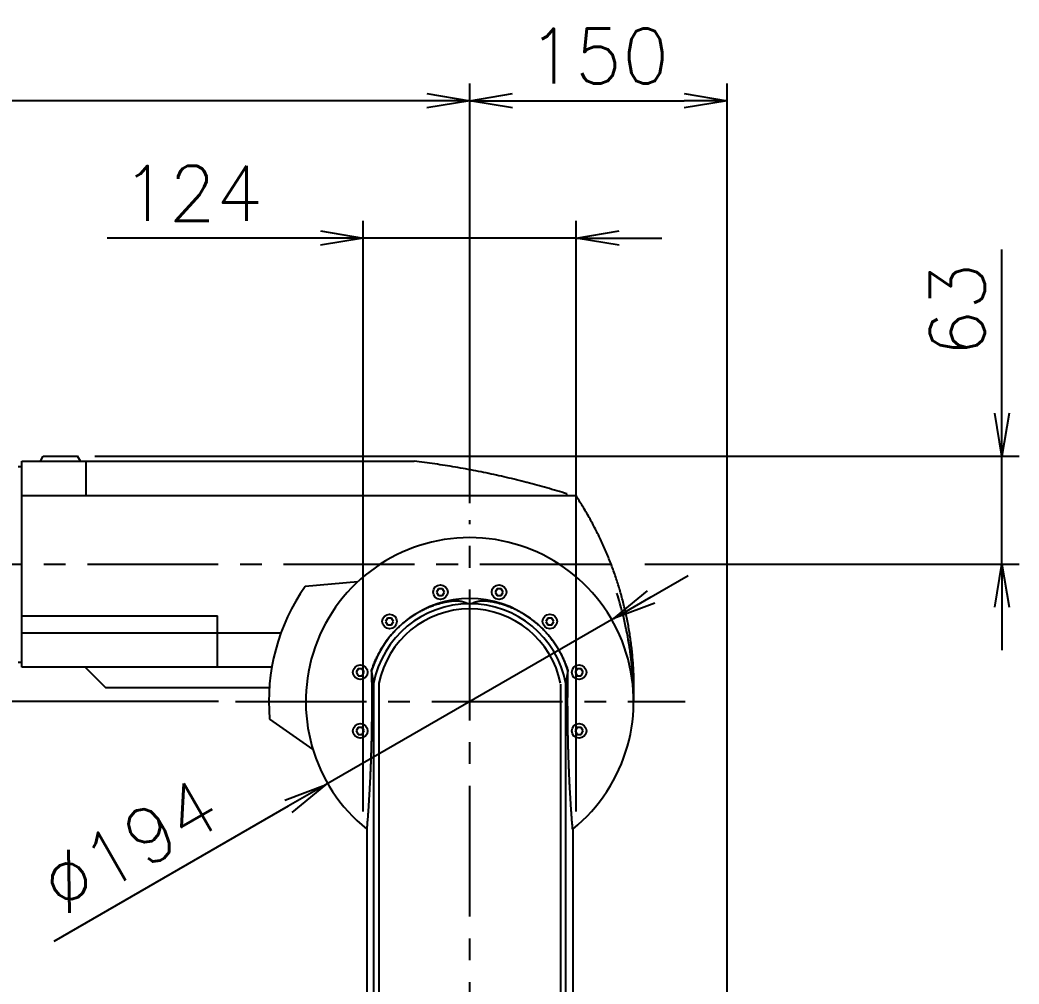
# Model space of a CAD drawing. Extents: x -7841 to -3641, y -5238 to -2268.
# Drawn here: x -4892 to -4310, y -3675 to -3113 of the extents above; entities that cross this region are included whole.
import ezdxf

# ---------------------------------------------------------------- set-up
doc = ezdxf.new("R2010")
doc.units = 0
doc.header["$LTSCALE"] = 4
doc.header["$MEASUREMENT"] = 0
doc.linetypes.add('CENTRE2', pattern=[28.575, 19.05, -3.175, 3.175, -3.175])
doc.layers.get('0').update_dxf_attribs({"linetype": 'CONTINUOUS'})
doc.layers.get('DEFPOINTS').update_dxf_attribs({"linetype": 'CONTINUOUS'})
for name, color, linetype in [('01', 7, 'CONTINUOUS'), ('01CENTER', 5, 'CENTRE2'), ('01HOSO', 6, 'CONTINUOUS'), ('02', 5, 'CONTINUOUS')]:
    doc.layers.add(name, color=color, linetype=linetype)
doc.styles.add('BIGFONT', font='ROMANS.SHX', dxfattribs={"bigfont": 'bigfont'})
doc.dimstyles.new('L-IN', dxfattribs={"dimscale": 10, "dimtxt": 3.2, "dimasz": 2.5, "dimexe": 1, "dimexo": 1, "dimgap": 1, "dimtad": 1, "dimdec": 0, "dimtxsty": 'BIGFONT', "dimblk": 'YA-IN', "dimblk1": 'OPEN', "dimblk2": 'OPEN', "dimsah": 1, "dimcen": 0, "dimclrd": 256, "dimclre": 256, "dimclrt": 256, "dimazin": 3, "dimtp": 0.1, "dimtm": 0.2, "dimtfac": 0.625, "dimtdec": 0, "dimtmove": 0, "dimatfit": 3, "dimtolj": 1})

# ---------------------------------------------------------------- blocks, each defined once
blk = doc.blocks.new('_OPEN')
at = {"color": 0, "linetype": 'BYBLOCK'}
for p, q in [((-1, 0.167), (0, 0)), ((0, 0), (-1, -0.167)), ((0, 0), (-1, 0))]:
    blk.add_line(p, q, dxfattribs=at)
blk = doc.blocks.new('*D5')
at = {"linetype": 'BYBLOCK'}
for p, q in [((-4776.41, -3510), (-5690, -3510)), ((-5680, -4045), (-5680, -3535)), ((-4778.19, -4070), (-5690, -4070))]:
    blk.add_line(p, q, dxfattribs=at)
at = {"layer": 'DEFPOINTS', "color": 0, "linetype": 'BYBLOCK'}
for p in [(-5680, -3510), (-4766.41, -3510), (-4768.19, -4070)]:
    blk.add_point(p, dxfattribs=at)
at = {"linetype": 'BYBLOCK', "xscale": 25, "yscale": 25, "zscale": 25}
for p, rotation in [((-5680, -3510), 90), ((-5680, -4070), 270)]:
    blk.add_blockref('_OPEN', p, dxfattribs=dict(at, rotation=rotation))
at = {"linetype": 'BYBLOCK', "insert": (-5706, -3790), "char_height": 32, "attachment_point": 5, "rotation": 90, "style": 'BIGFONT'}
blk.add_mtext('\\A1;560', dxfattribs=at)
blk = doc.blocks.new('YA-IN')
at = {"color": 0, "linetype": 'BYBLOCK'}
for p, q in [((0, 0), (-1, 0.167)), ((-1, -0.167), (0, 0)), ((0, 0), (-1, 0))]:
    blk.add_line(p, q, dxfattribs=at)
blk = doc.blocks.new('*D7')
at = {"linetype": 'BYBLOCK'}
for p, q in [((-4790, -3394.39), (-4790, -3150)), ((-4640, -4153.6), (-4640, -3150)), ((-4765, -3160), (-4665, -3160))]:
    blk.add_line(p, q, dxfattribs=at)
at = {"layer": 'DEFPOINTS', "color": 0, "linetype": 'BYBLOCK'}
for p in [(-4640, -3160), (-4790, -3404.39), (-4640, -4163.6)]:
    blk.add_point(p, dxfattribs=at)
at = {"linetype": 'BYBLOCK', "xscale": 25, "yscale": 25, "zscale": 25, "rotation": 180}
blk.add_blockref('_OPEN', (-4790, -3160), dxfattribs=at)
at = {"linetype": 'BYBLOCK', "xscale": 25, "yscale": 25, "zscale": 25}
blk.add_blockref('_OPEN', (-4640, -3160), dxfattribs=at)
at = {"linetype": 'BYBLOCK', "insert": (-4715, -3134), "char_height": 32, "attachment_point": 5, "style": 'BIGFONT'}
blk.add_mtext('\\A1;150', dxfattribs=at)
blk = doc.blocks.new('*D12')
at = {"linetype": 'BYBLOCK'}
for p, q in [((-4692, -3573.96), (-4692, -3230)), ((-4568, -3573.96), (-4568, -3230)), ((-4717, -3240), (-4841.24, -3240)), ((-4568, -3240), (-4692, -3240)), ((-4543, -3240), (-4518, -3240))]:
    blk.add_line(p, q, dxfattribs=at)
at = {"layer": 'DEFPOINTS', "color": 0, "linetype": 'BYBLOCK'}
for p in [(-4568, -3240), (-4692, -3583.96), (-4568, -3583.96)]:
    blk.add_point(p, dxfattribs=at)
at = {"linetype": 'BYBLOCK', "xscale": 25, "yscale": 25, "zscale": 25}
blk.add_blockref('_OPEN', (-4692, -3240), dxfattribs=at)
at = {"linetype": 'BYBLOCK', "xscale": 25, "yscale": 25, "zscale": 25, "rotation": 180}
blk.add_blockref('_OPEN', (-4568, -3240), dxfattribs=at)
at = {"linetype": 'BYBLOCK', "insert": (-4791.62, -3214), "char_height": 32, "attachment_point": 5, "style": 'BIGFONT'}
blk.add_mtext('\\A1;124', dxfattribs=at)
blk = doc.blocks.new('*D8')
at = {"linetype": 'BYBLOCK'}
for p, q in [((-5300, -3337.61), (-5300, -3150)), ((-4630, -3394.39), (-4630, -3150)), ((-4655, -3160), (-5275, -3160))]:
    blk.add_line(p, q, dxfattribs=at)
at = {"layer": 'DEFPOINTS', "color": 0, "linetype": 'BYBLOCK'}
for p in [(-5300, -3160), (-5300, -3347.61), (-4630, -3404.39)]:
    blk.add_point(p, dxfattribs=at)
at = {"linetype": 'BYBLOCK', "xscale": 25, "yscale": 25, "zscale": 25, "rotation": 180}
blk.add_blockref('_OPEN', (-5300, -3160), dxfattribs=at)
at = {"linetype": 'BYBLOCK', "xscale": 25, "yscale": 25, "zscale": 25}
blk.add_blockref('_OPEN', (-4630, -3160), dxfattribs=at)
at = {"linetype": 'BYBLOCK', "insert": (-4965, -3134), "char_height": 32, "attachment_point": 5, "style": 'BIGFONT'}
blk.add_mtext('\\A1;670', dxfattribs=at)
blk = doc.blocks.new('*D11')
at = {"linetype": 'BYBLOCK'}
for p, q in [((-4684.33, 2590.97), (-4662.67, 2603.46)), ((-4705.98, 2578.47), (-4874.02, 2481.53)), ((-4895.67, 2469.03), (-5032.33, 2390.2))]:
    blk.add_line(p, q, dxfattribs=at)
at = {"layer": 'DEFPOINTS', "color": 0, "linetype": 'BYBLOCK'}
for p in [(-4705.98, 2578.47), (-4874.02, 2481.53)]:
    blk.add_point(p, dxfattribs=at)
at = {"linetype": 'BYBLOCK', "xscale": 25, "yscale": 25, "zscale": 25}
for p, rotation in [((-4705.98, 2578.47), 209.9816393688487), ((-4874.02, 2481.53), 29.98163936884868)]:
    blk.add_blockref('_OPEN', p, dxfattribs=dict(at, rotation=rotation))
at = {"linetype": 'BYBLOCK', "insert": (-4987.82, 2445.89), "char_height": 32, "attachment_point": 5, "rotation": 29.98164, "style": 'BIGFONT'}
blk.add_mtext('\\A1;∅194', dxfattribs=at)
blk = doc.blocks.new('*D14')
at = {"linetype": 'BYBLOCK'}
for p, q in [((-4480, -3502), (-4480, -3406.71)), ((-5008.4, -3527), (-4470, -3527)), ((-4480, -3590), (-4480, -3527)), ((-4687.98, -3590), (-4470, -3590)), ((-4480, -3615), (-4480, -3640))]:
    blk.add_line(p, q, dxfattribs=at)
at = {"layer": 'DEFPOINTS', "color": 0, "linetype": 'BYBLOCK'}
for p in [(-5018.4, -3527), (-4480, -3527), (-4697.98, -3590)]:
    blk.add_point(p, dxfattribs=at)
at = {"linetype": 'BYBLOCK', "xscale": 25, "yscale": 25, "zscale": 25}
for p, rotation in [((-4480, -3527), 270), ((-4480, -3590), 90)]:
    blk.add_blockref('_OPEN', p, dxfattribs=dict(at, rotation=rotation))
at = {"linetype": 'BYBLOCK', "insert": (-4506, -3441.86), "char_height": 32, "attachment_point": 5, "rotation": 90, "style": 'BIGFONT'}
blk.add_mtext('\\A1;63', dxfattribs=at)
blk = doc.blocks.new('*D6')
at = {"linetype": 'BYBLOCK'}
for p, q in [((-5434.22, -3430), (-5690, -3430)), ((-5680, -3485), (-5680, -3455)), ((-4776.41, -3510), (-5690, -3510))]:
    blk.add_line(p, q, dxfattribs=at)
at = {"layer": 'DEFPOINTS', "color": 0, "linetype": 'BYBLOCK'}
for p in [(-5680, -3430), (-5424.22, -3430), (-4766.41, -3510)]:
    blk.add_point(p, dxfattribs=at)
at = {"linetype": 'BYBLOCK', "xscale": 25, "yscale": 25, "zscale": 25}
for p, rotation in [((-5680, -3430), 90), ((-5680, -3510), 270)]:
    blk.add_blockref('_OPEN', p, dxfattribs=dict(at, rotation=rotation))
at = {"linetype": 'BYBLOCK', "insert": (-5706, -3470), "char_height": 32, "attachment_point": 5, "rotation": 90, "style": 'BIGFONT'}
blk.add_mtext('\\A1;80', dxfattribs=at)

msp = doc.modelspace()

# ---------------------------------------------------------------- linework, layer by layer
at = {"layer": '01', "linetype": 'CONTINUOUS'}
for p, q in [((-4880.13205, -3370), (-4878.4, -3367)), ((-4878.4, -3367), (-4858.4, -3367)), ((-4856.66795, -3370), (-4858.4, -3367)), ((-4893, -3373), (-4891, -3373)), ((-4891, -3490), (-4891, -3370)), ((-4891, -3370), (-4662.4, -3370)), ((-4573.4, -3390), (-4573.4, -3389)), ((-4573.4, -3390), (-4568.47486, -3390)), ((-4695.18885, -3440.20986), (-4725.84079, -3442.89156)), ((-4893, -3487), (-4891, -3487)), ((-4745.27793, -3490), (-4891, -3490)), ((-4854, -3490), (-4842, -3502)), ((-4746.72618, -3502), (-4842, -3502)), ((-4686.00656, -3499.40448), (-4686.00656, -4104.91798)), ((-4573.99344, -4104.91798), (-4573.99344, -3499.40448)), ((-4746.55478, -3520.19722), (-4721.35027, -3537.84561)), ((-4690, -3584.29838), (-4690, -3985.05296)), ((-4570, -3584.29838), (-4570, -3985.05296))]:
    msp.add_line(p, q, dxfattribs=at)
for centre, radius, start, end in [((-4568.47485, -3390.5), 0.5, 33.47470635, 90), ((-4630, -3510), 95.5, 308.92276709, 231.07723291), ((-4630, -3510), 117, 145, 185), ((-4630, -3510), 57, 10.7128137, 169.2871863), ((-4680, -3499.95012), 3, 168.63512303, 180)]:
    msp.add_arc(centre, radius, start, end, dxfattribs=at)
for points in [[(-4596.58522, -3382.39949), (-4596.76254, -3382.35364), (-4602.65603, -3380.86888), (-4608.56712, -3379.45587), (-4614.49496, -3378.11482), (-4620.43866, -3376.84591), (-4626.39734, -3375.64935), (-4632.37013, -3374.5253), (-4638.35614, -3373.47393), (-4644.35449, -3372.49541), (-4650.36429, -3371.58986), (-4656.38465, -3370.75743), (-4662.4, -3370)], [(-4573.4, -3389), (-4579.19645, -3387.23613), (-4585.03188, -3385.5375), (-4590.88754, -3383.90992), (-4596.49981, -3382.42161)], [(-4534.5, -3510), (-4534.38306, -3506.24525), (-4534.33667, -3502.48683), (-4534.3609, -3498.72605), (-4534.45581, -3494.96424), (-4534.62143, -3491.20274), (-4534.85778, -3487.44288), (-4535.16484, -3483.68597), (-4535.54256, -3479.93337), (-4535.99088, -3476.18638), (-4536.50972, -3472.44635), (-4537.09894, -3468.71459), (-4537.75842, -3464.99243), (-4538.48797, -3461.2812), (-4539.28743, -3457.58221), (-4540.15656, -3453.89677), (-4541.09512, -3450.2262), (-4542.10286, -3446.5718), (-4543.17948, -3442.93487), (-4544.32467, -3439.31671), (-4545.53808, -3435.71861), (-4546.81937, -3432.14185), (-4548.16813, -3428.5877), (-4549.58396, -3425.05745), (-4551.06643, -3421.55234), (-4552.61507, -3418.07364), (-4554.22941, -3414.62259), (-4555.90894, -3411.20042), (-4557.65313, -3407.80836), (-4559.46144, -3404.44762), (-4561.33327, -3401.11942), (-4563.26805, -3397.82495), (-4565.26515, -3394.5654), (-4567.32393, -3391.34192), (-4568.05779, -3390.22422)], [(-4540.0138, -3462.19965), (-4540.95563, -3458.34152), (-4544.21508, -3446.89583)], [(-4536.50513, -3481.04101), (-4536.95512, -3477.97509), (-4540.01379, -3462.19965)], [(-4534.5, -3509.99951), (-4534.49933, -3509.91306), (-4534.49871, -3509.82688), (-4534.49814, -3509.74096), (-4534.4976, -3509.65531), (-4534.49711, -3509.56992), (-4534.49666, -3509.4848), (-4534.49625, -3509.39993), (-4534.49589, -3509.31531), (-4534.49556, -3509.23096), (-4534.49528, -3509.14685), (-4534.49503, -3509.063), (-4534.49483, -3508.9794), (-4534.49466, -3508.89605), (-4534.49453, -3508.81294), (-4534.49445, -3508.73007), (-4534.4944, -3508.64745), (-4534.49438, -3508.56507), (-4534.49441, -3508.48293), (-4534.49447, -3508.40102), (-4534.49457, -3508.31935), (-4534.49471, -3508.23791), (-4534.49488, -3508.1567), (-4534.49509, -3508.07572), (-4534.49534, -3507.99497), (-4534.49562, -3507.91445), (-4534.49593, -3507.83415), (-4534.49628, -3507.75407), (-4534.49667, -3507.67421), (-4534.49709, -3507.59457), (-4534.49754, -3507.51515), (-4534.49803, -3507.43594), (-4534.49855, -3507.35694), (-4534.4991, -3507.27815), (-4534.49968, -3507.19958), (-4534.5003, -3507.12121), (-4534.50095, -3507.04304), (-4534.50163, -3506.96508), (-4534.50235, -3506.88732), (-4534.50309, -3506.80976), (-4534.50387, -3506.7324), (-4534.50468, -3506.65524), (-4534.50552, -3506.57827), (-4534.50638, -3506.50149), (-4534.50728, -3506.4249), (-4534.50821, -3506.3485), (-4534.50917, -3506.27229), (-4534.51016, -3506.19626), (-4534.51118, -3506.12042), (-4534.51222, -3506.04476), (-4534.5133, -3505.96927), (-4534.5144, -3505.89397), (-4534.51554, -3505.81884), (-4534.5167, -3505.74388), (-4534.51789, -3505.6691), (-4534.5191, -3505.59448), (-4534.52035, -3505.52004), (-4534.52162, -3505.44576), (-4534.52292, -3505.37165), (-4534.52425, -3505.29769), (-4534.5256, -3505.2239), (-4534.52699, -3505.15027), (-4534.52839, -3505.0768), (-4534.52983, -3505.00348), (-4534.53129, -3504.93032), (-4534.53278, -3504.8573), (-4534.53429, -3504.78444), (-4534.53583, -3504.71172), (-4534.53739, -3504.63915), (-4534.53898, -3504.56673), (-4534.5406, -3504.49445), (-4534.54224, -3504.42231), (-4534.54391, -3504.3503), (-4534.5456, -3504.27844), (-4534.54732, -3504.20671), (-4534.54906, -3504.13511), (-4534.55083, -3504.06364), (-4534.55262, -3503.9923), (-4534.55443, -3503.9211), (-4534.55627, -3503.85001), (-4534.55814, -3503.77905), (-4534.56002, -3503.70822), (-4534.56194, -3503.6375), (-4534.56387, -3503.5669), (-4534.56583, -3503.49642), (-4534.56782, -3503.42605), (-4534.56983, -3503.3558), (-4534.57186, -3503.28565), (-4534.57391, -3503.21562), (-4534.57599, -3503.14569), (-4534.57809, -3503.07587), (-4534.58022, -3503.00615), (-4534.58237, -3502.93654), (-4534.58454, -3502.86702), (-4534.58673, -3502.7976), (-4534.58895, -3502.72828), (-4534.59119, -3502.65905), (-4534.59346, -3502.58992), (-4534.59574, -3502.52087), (-4534.59805, -3502.45192), (-4534.60039, -3502.38305), (-4534.60274, -3502.31426), (-4534.60512, -3502.24556), (-4534.60752, -3502.17694), (-4534.60994, -3502.1084), (-4534.61239, -3502.03994), (-4534.61486, -3501.97156), (-4534.61735, -3501.90324), (-4534.61987, -3501.835), (-4534.6224, -3501.76684), (-4534.62496, -3501.69873), (-4534.62754, -3501.6307), (-4534.63015, -3501.56273), (-4534.63277, -3501.49482), (-4534.63542, -3501.42698), (-4534.6381, -3501.35919), (-4534.64079, -3501.29146), (-4534.64351, -3501.22379), (-4534.64625, -3501.15617), (-4534.64901, -3501.08861), (-4534.65179, -3501.0211), (-4534.6546, -3500.95364), (-4534.65743, -3500.88625), (-4534.66028, -3500.8189), (-4534.66315, -3500.75162), (-4534.66604, -3500.68439), (-4534.66896, -3500.61721), (-4534.6719, -3500.55009), (-4534.67486, -3500.48303), (-4534.67784, -3500.41602), (-4534.68084, -3500.34906), (-4534.68387, -3500.28217), (-4534.68692, -3500.21533), (-4534.68998, -3500.14855), (-4534.69307, -3500.08182), (-4534.69618, -3500.01515), (-4534.69932, -3499.94854), (-4534.70247, -3499.88198), (-4534.70564, -3499.81548), (-4534.70884, -3499.74904), (-4534.71205, -3499.68265), (-4534.71529, -3499.61632), (-4534.71855, -3499.55005), (-4534.72182, -3499.48384), (-4534.72512, -3499.41768), (-4534.72844, -3499.35158), (-4534.73178, -3499.28554), (-4534.73514, -3499.21955), (-4534.73852, -3499.15363), (-4534.74192, -3499.08776), (-4534.74534, -3499.02195), (-4534.74878, -3498.9562), (-4534.75224, -3498.89051), (-4534.75572, -3498.82487), (-4534.75922, -3498.75929), (-4534.76274, -3498.69378), (-4534.76628, -3498.62832), (-4534.76984, -3498.56292), (-4534.77342, -3498.49757), (-4534.77702, -3498.43229), (-4534.78064, -3498.36707), (-4534.78427, -3498.3019), (-4534.78793, -3498.2368), (-4534.79161, -3498.17175), (-4534.7953, -3498.10676), (-4534.79901, -3498.04184), (-4534.80275, -3497.97697), (-4534.8065, -3497.91216), (-4534.81027, -3497.84741), (-4534.81406, -3497.78273), (-4534.81787, -3497.7181), (-4534.82169, -3497.65353), (-4534.82554, -3497.58902), (-4534.8294, -3497.52458), (-4534.83328, -3497.46019), (-4534.83718, -3497.39586), (-4534.8411, -3497.3316), (-4534.84504, -3497.26739), (-4534.84899, -3497.20325), (-4534.85297, -3497.13916), (-4534.85696, -3497.07514), (-4534.86097, -3497.01118), (-4534.86499, -3496.94728), (-4534.86904, -3496.88344), (-4534.8731, -3496.81966), (-4534.87718, -3496.75595), (-4534.88127, -3496.69229), (-4534.88539, -3496.6287), (-4534.88952, -3496.56517), (-4534.89367, -3496.5017), (-4534.89783, -3496.43829), (-4534.90202, -3496.37495), (-4534.90622, -3496.31166), (-4534.91043, -3496.24844), (-4534.91467, -3496.18529), (-4534.91892, -3496.12219), (-4534.92318, -3496.05916), (-4534.92747, -3495.99619), (-4534.93177, -3495.93328), (-4534.93609, -3495.87043), (-4534.94042, -3495.80765), (-4534.94477, -3495.74493), (-4534.94913, -3495.68228), (-4534.95352, -3495.61968), (-4534.95791, -3495.55715), (-4534.96233, -3495.49469), (-4534.96676, -3495.43229), (-4534.97121, -3495.36995), (-4534.97567, -3495.30767), (-4534.98015, -3495.24546), (-4534.98464, -3495.18332), (-4534.98915, -3495.12124), (-4534.99367, -3495.05922), (-4534.99821, -3494.99727), (-4535.00277, -3494.93538), (-4535.00734, -3494.87355), (-4535.01192, -3494.8118), (-4535.01652, -3494.7501), (-4535.02114, -3494.68847), (-4535.02577, -3494.62691), (-4535.03041, -3494.56541), (-4535.03507, -3494.50398), (-4535.03975, -3494.44261), (-4535.04444, -3494.38131), (-4535.04914, -3494.32007), (-4535.05386, -3494.2589), (-4535.0586, -3494.19779), (-4535.06334, -3494.13675), (-4535.0681, -3494.07578), (-4535.07288, -3494.01487), (-4535.07767, -3493.95403), (-4535.08247, -3493.89325), (-4535.08729, -3493.83255), (-4535.09212, -3493.7719), (-4535.09697, -3493.71133), (-4535.10183, -3493.65082), (-4535.1067, -3493.59038), (-4535.11159, -3493.53), (-4535.11649, -3493.46969), (-4535.1214, -3493.40945), (-4535.12633, -3493.34928), (-4535.13127, -3493.28917), (-4535.13622, -3493.22913), (-4535.14119, -3493.16916), (-4535.14617, -3493.10926), (-4535.15116, -3493.04942), (-4535.15616, -3492.98965), (-4535.16118, -3492.92995), (-4535.16621, -3492.87032), (-4535.17125, -3492.81076), (-4535.17631, -3492.75126), (-4535.18138, -3492.69183), (-4535.18646, -3492.63247), (-4535.19155, -3492.57318), (-4535.19665, -3492.51396), (-4535.20177, -3492.4548), (-4535.2069, -3492.39571), (-4535.21204, -3492.3367), (-4535.21719, -3492.27775), (-4535.22236, -3492.21887), (-4535.22754, -3492.16005), (-4535.23272, -3492.10131), (-4535.23792, -3492.04264), (-4535.24314, -3491.98403), (-4535.24836, -3491.9255), (-4535.25359, -3491.86703), (-4535.25884, -3491.80863), (-4535.2641, -3491.7503), (-4535.26936, -3491.69205), (-4535.27464, -3491.63386), (-4535.27993, -3491.57574), (-4535.28524, -3491.51769), (-4535.29055, -3491.45971), (-4535.29587, -3491.40179), (-4535.3012, -3491.34395), (-4535.30655, -3491.28618), (-4535.3119, -3491.22848), (-4535.31727, -3491.17085), (-4535.32264, -3491.11329), (-4535.32803, -3491.0558), (-4535.33343, -3490.99838), (-4535.33883, -3490.94103), (-4535.34425, -3490.88375), (-4535.34968, -3490.82654), (-4535.35511, -3490.7694), (-4535.36056, -3490.71233), (-4535.36602, -3490.65534), (-4535.37148, -3490.59841), (-4535.37696, -3490.54155), (-4535.38244, -3490.48477), (-4535.38794, -3490.42806), (-4535.39344, -3490.37141), (-4535.39896, -3490.31484), (-4535.40448, -3490.25834), (-4535.41001, -3490.20191), (-4535.41555, -3490.14556), (-4535.4211, -3490.08927), (-4535.42666, -3490.03306), (-4535.43223, -3489.97691), (-4535.43781, -3489.92084), (-4535.4434, -3489.86484), (-4535.44899, -3489.80891), (-4535.45459, -3489.75306), (-4535.4602, -3489.69727), (-4535.46582, -3489.64156), (-4535.47145, -3489.58592), (-4535.47709, -3489.53036), (-4535.48274, -3489.47486), (-4535.48839, -3489.41944), (-4535.49405, -3489.36409), (-4535.49972, -3489.30881), (-4535.5054, -3489.2536), (-4535.51108, -3489.19847), (-4535.51677, -3489.14341), (-4535.52247, -3489.08842), (-4535.52818, -3489.03351), (-4535.5339, -3488.97867), (-4535.53962, -3488.9239), (-4535.54535, -3488.86921), (-4535.55109, -3488.81458), (-4535.55684, -3488.76003), (-4535.56259, -3488.70556), (-4535.56835, -3488.65116), (-4535.57411, -3488.59683), (-4535.57989, -3488.54257), (-4535.58567, -3488.48839), (-4535.59145, -3488.43428), (-4535.59725, -3488.38025), (-4535.60305, -3488.32629), (-4535.60886, -3488.2724), (-4535.61467, -3488.21859), (-4535.62049, -3488.16485), (-4535.62632, -3488.11119), (-4535.63215, -3488.0576), (-4535.63799, -3488.00408), (-4535.64383, -3487.95064), (-4535.64968, -3487.89728), (-4535.65554, -3487.84398), (-4535.6614, -3487.79077), (-4535.66727, -3487.73762), (-4535.67315, -3487.68456), (-4535.67903, -3487.63156), (-4535.68491, -3487.57864), (-4535.69081, -3487.5258), (-4535.6967, -3487.47303), (-4535.70261, -3487.42034), (-4535.70851, -3487.36772), (-4535.71443, -3487.31518), (-4535.72034, -3487.26271), (-4535.72627, -3487.21032), (-4535.7322, -3487.158), (-4535.73813, -3487.10576), (-4535.74407, -3487.0536), (-4535.75001, -3487.00151), (-4535.75596, -3486.9495), (-4535.76191, -3486.89756), (-4535.76787, -3486.8457), (-4535.77383, -3486.79392), (-4535.77979, -3486.74222), (-4535.78576, -3486.69059), (-4535.79173, -3486.63905), (-4535.79771, -3486.58757), (-4535.80369, -3486.53618), (-4535.80968, -3486.48487), (-4535.81567, -3486.43363), (-4535.82166, -3486.38247), (-4535.82766, -3486.33139), (-4535.83366, -3486.28039), (-4535.83966, -3486.22947), (-4535.84567, -3486.17862), (-4535.85168, -3486.12785), (-4535.85769, -3486.07717), (-4535.86371, -3486.02656), (-4535.86973, -3485.97603), (-4535.87575, -3485.92558), (-4535.88178, -3485.87521), (-4535.88781, -3485.82492), (-4535.89384, -3485.77472), (-4535.89986, -3485.72464), (-4535.90589, -3485.67468), (-4535.91191, -3485.62489), (-4535.91791, -3485.57528), (-4535.92391, -3485.52587), (-4535.92989, -3485.47668), (-4535.93585, -3485.42774), (-4535.94179, -3485.37908), (-4535.94771, -3485.3307), (-4535.95359, -3485.28264), (-4535.95945, -3485.23491), (-4535.96528, -3485.18754), (-4535.97107, -3485.14056), (-4535.97682, -3485.09398), (-4535.98252, -3485.04782), (-4535.98819, -3485.00211), (-4535.9938, -3484.95687), (-4535.99936, -3484.91213), (-4536.00487, -3484.86789), (-4536.01032, -3484.82419), (-4536.01572, -3484.78098), (-4536.02107, -3484.73825), (-4536.02637, -3484.69595), (-4536.03163, -3484.65406), (-4536.03686, -3484.61254), (-4536.04204, -3484.57135), (-4536.0472, -3484.53048), (-4536.05233, -3484.48988), (-4536.05744, -3484.44953), (-4536.06252, -3484.40939), (-4536.0676, -3484.36943), (-4536.07266, -3484.32963), (-4536.0777, -3484.28998), (-4536.08274, -3484.2505), (-4536.08776, -3484.21116), (-4536.09277, -3484.17198), (-4536.09777, -3484.13295), (-4536.10276, -3484.09407), (-4536.10773, -3484.05535), (-4536.11269, -3484.01677), (-4536.11764, -3483.97834), (-4536.12258, -3483.94005), (-4536.12751, -3483.90191), (-4536.13242, -3483.86392), (-4536.13732, -3483.82607), (-4536.14221, -3483.78836), (-4536.14709, -3483.75079), (-4536.15196, -3483.71336), (-4536.15682, -3483.67608), (-4536.16166, -3483.63892), (-4536.16649, -3483.60191), (-4536.17132, -3483.56503), (-4536.17613, -3483.52829), (-4536.18093, -3483.49168), (-4536.18572, -3483.4552), (-4536.19049, -3483.41885), (-4536.19526, -3483.38264), (-4536.20002, -3483.34655), (-4536.20476, -3483.31059), (-4536.20949, -3483.27476), (-4536.21422, -3483.23905), (-4536.21893, -3483.20347), (-4536.22363, -3483.16802), (-4536.22833, -3483.13268), (-4536.23301, -3483.09747), (-4536.23768, -3483.06238), (-4536.24234, -3483.02741), (-4536.24699, -3482.99255), (-4536.25163, -3482.95782), (-4536.25626, -3482.9232), (-4536.26088, -3482.8887), (-4536.26549, -3482.85431), (-4536.27009, -3482.82004), (-4536.27468, -3482.78588), (-4536.27926, -3482.75183), (-4536.28384, -3482.71789), (-4536.2884, -3482.68407), (-4536.29295, -3482.65035), (-4536.29749, -3482.61674), (-4536.30203, -3482.58324), (-4536.30655, -3482.54984), (-4536.31107, -3482.51655), (-4536.31557, -3482.48337), (-4536.32007, -3482.45029), (-4536.32456, -3482.41731), (-4536.32904, -3482.38443), (-4536.33351, -3482.35166), (-4536.33797, -3482.31899), (-4536.34242, -3482.28642), (-4536.34686, -3482.25396), (-4536.35129, -3482.22164), (-4536.3557, -3482.18947), (-4536.36009, -3482.15748), (-4536.36446, -3482.12569), (-4536.3688, -3482.09412), (-4536.37312, -3482.06279), (-4536.3774, -3482.03173), (-4536.38164, -3482.00095), (-4536.38585, -3481.97048), (-4536.39002, -3481.94033), (-4536.39414, -3481.91053), (-4536.39822, -3481.8811), (-4536.40225, -3481.85206), (-4536.40622, -3481.82343), (-4536.41013, -3481.79524), (-4536.41399, -3481.76749), (-4536.41779, -3481.74019), (-4536.42153, -3481.71335), (-4536.4252, -3481.68697), (-4536.42882, -3481.66107), (-4536.43237, -3481.63565), (-4536.43585, -3481.61071), (-4536.43927, -3481.58626), (-4536.44263, -3481.56226), (-4536.44592, -3481.53871), (-4536.44916, -3481.51558), (-4536.45235, -3481.49284), (-4536.45549, -3481.47049), (-4536.45858, -3481.44849), (-4536.46162, -3481.42683), (-4536.46462, -3481.40549), (-4536.46758, -3481.38447), (-4536.47049, -3481.36378), (-4536.47335, -3481.34343), (-4536.47617, -3481.32344), (-4536.47894, -3481.30383), (-4536.48165, -3481.2846), (-4536.48431, -3481.26577), (-4536.48691, -3481.24735), (-4536.48945, -3481.22937), (-4536.49192, -3481.21184), (-4536.49433, -3481.1948), (-4536.49667, -3481.1783), (-4536.49892, -3481.1624), (-4536.50108, -3481.14715), (-4536.50314, -3481.1326), (-4536.5051, -3481.11876), (-4536.50696, -3481.10563), (-4536.50872, -3481.09324), (-4536.51036, -3481.08164), (-4536.51188, -3481.07094), (-4536.51322, -3481.06146), (-4536.51436, -3481.05348), (-4536.51522, -3481.04735), (-4536.51577, -3481.0435), (-4536.51591, -3481.0425)], [(-4536.13395, -3483.84552), (-4536.50513, -3481.04101)], [(-4687.21669, -3491.93761), (-4687.21389, -3491.93529), (-4687.21109, -3491.93296)]]:
    msp.add_spline(points, degree=3, dxfattribs=at)
at = {"layer": '01CENTER'}
for p, q in [((-4630, -4206.74196), (-4630, -3404.38841)), ((-5424.22061, -3430), (-4537.97999, -3430)), ((-4766.41056, -3510), (-4504.40565, -3510))]:
    msp.add_line(p, q, dxfattribs=at)
at = {"layer": '01HOSO', "linetype": 'CONTINUOUS'}
for p, q in [((-4853.4, -3390), (-4853.4, -3370)), ((-4891, -3390), (-4573.4, -3390)), ((-4648.23676, -3444.2489), (-4649.39146, -3446.2489)), ((-4645.92736, -3444.2489), (-4648.23676, -3444.2489)), ((-4644.77266, -3446.2489), (-4645.92736, -3444.2489)), ((-4614.07264, -3444.2489), (-4615.22734, -3446.2489)), ((-4611.76324, -3444.2489), (-4614.07264, -3444.2489)), ((-4610.60854, -3446.2489), (-4611.76324, -3444.2489)), ((-4649.39146, -3446.2489), (-4648.23676, -3448.2489)), ((-4648.23676, -3448.2489), (-4645.92736, -3448.2489)), ((-4645.92736, -3448.2489), (-4644.77266, -3446.2489)), ((-4615.22734, -3446.2489), (-4614.07264, -3448.2489)), ((-4614.07264, -3448.2489), (-4611.76324, -3448.2489)), ((-4611.76324, -3448.2489), (-4610.60854, -3446.2489)), ((-4891, -3460), (-4777, -3460)), ((-4777, -3490), (-4777, -3460)), ((-4677.82375, -3461.33095), (-4678.97845, -3463.33095)), ((-4675.51435, -3461.33095), (-4677.82375, -3461.33095)), ((-4674.35965, -3463.33095), (-4675.51435, -3461.33095)), ((-4584.48565, -3461.33095), (-4585.64035, -3463.33095)), ((-4582.17625, -3461.33095), (-4584.48565, -3461.33095)), ((-4581.02155, -3463.33095), (-4582.17625, -3461.33095)), ((-4678.97845, -3463.33095), (-4677.82375, -3465.33095)), ((-4677.82375, -3465.33095), (-4675.51435, -3465.33095)), ((-4675.51435, -3465.33095), (-4674.35965, -3463.33095)), ((-4585.64035, -3463.33095), (-4584.48565, -3465.33095)), ((-4584.48565, -3465.33095), (-4582.17625, -3465.33095)), ((-4582.17625, -3465.33095), (-4581.02155, -3463.33095)), ((-4891, -3470), (-4739.94999, -3470)), ((-4694.90581, -3490.91794), (-4696.06051, -3492.91794)), ((-4692.5964, -3490.91794), (-4694.90581, -3490.91794)), ((-4691.4417, -3492.91794), (-4692.5964, -3490.91794)), ((-4567.4036, -3490.91794), (-4568.5583, -3492.91794)), ((-4565.09419, -3490.91794), (-4567.4036, -3490.91794)), ((-4563.93949, -3492.91794), (-4565.09419, -3490.91794)), ((-4696.06051, -3492.91794), (-4694.90581, -3494.91794)), ((-4694.90581, -3494.91794), (-4692.5964, -3494.91794)), ((-4692.5964, -3494.91794), (-4691.4417, -3492.91794)), ((-4568.5583, -3492.91794), (-4567.4036, -3494.91794)), ((-4567.4036, -3494.91794), (-4565.09419, -3494.91794)), ((-4565.09419, -3494.91794), (-4563.93949, -3492.91794)), ((-4683, -3499.95012), (-4683, -4103.16625)), ((-4577, -4103.16625), (-4577, -3499.95012)), ((-4694.90581, -3525.08206), (-4696.06051, -3527.08206)), ((-4692.5964, -3525.08206), (-4694.90581, -3525.08206)), ((-4691.4417, -3527.08206), (-4692.5964, -3525.08206)), ((-4567.4036, -3525.08206), (-4568.5583, -3527.08206)), ((-4565.09419, -3525.08206), (-4567.4036, -3525.08206)), ((-4563.93949, -3527.08206), (-4565.09419, -3525.08206)), ((-4696.06051, -3527.08206), (-4694.90581, -3529.08206)), ((-4694.90581, -3529.08206), (-4692.5964, -3529.08206)), ((-4692.5964, -3529.08206), (-4691.4417, -3527.08206)), ((-4568.5583, -3527.08206), (-4567.4036, -3529.08206)), ((-4567.4036, -3529.08206), (-4565.09419, -3529.08206)), ((-4565.09419, -3529.08206), (-4563.93949, -3527.08206))]:
    msp.add_line(p, q, dxfattribs=at)
for centre in [(-4647.08206, -3446.2489), (-4612.91794, -3446.2489), (-4676.66905, -3463.33095), (-4583.33095, -3463.33095), (-4693.7511, -3492.91794), (-4566.2489, -3492.91794), (-4693.7511, -3527.08206), (-4566.2489, -3527.08206)]:
    msp.add_circle(centre, 4.25, dxfattribs=at)
for radius, start, end in [(60, 17.52006794, 162.47993206), (54, 11.36487697, 168.63512303)]:
    msp.add_arc((-4630, -3510), radius, start, end, dxfattribs=at)
for points in [[(-4687.21109, -3491.93296), (-4686.76443, -3490.57648), (-4686.28567, -3489.23126), (-4685.77493, -3487.89763), (-4685.23264, -3486.57672), (-4684.65916, -3485.2694), (-4684.05474, -3483.97616), (-4683.41975, -3482.69784), (-4682.75454, -3481.43508), (-4682.05935, -3480.18838), (-4681.33474, -3478.95875), (-4680.5813, -3477.74715), (-4679.7992, -3476.55384), (-4678.98897, -3475.37962), (-4678.1513, -3474.22548), (-4677.28654, -3473.09184), (-4676.39526, -3471.97943), (-4675.47796, -3470.88887), (-4674.53508, -3469.82065), (-4673.56723, -3468.77546), (-4672.57527, -3467.75418), (-4671.55974, -3466.75733), (-4670.52115, -3465.78538), (-4669.46046, -3464.83917), (-4668.37841, -3463.91929), (-4667.27563, -3463.02622), (-4666.153, -3462.16061), (-4665.01163, -3461.3232), (-4663.85228, -3460.51445), (-4662.67606, -3459.735), (-4661.48417, -3458.98551), (-4660.27831, -3458.26685), (-4659.06029, -3457.57983), (-4657.83192, -3456.92516), (-4656.59471, -3456.30326), (-4655.35101, -3455.71491), (-4654.10745, -3455.16259), (-4652.87211, -3454.64875), (-4651.64736, -3454.17298), (-4650.43319, -3453.73404), (-4649.23689, -3453.3332), (-4648.08943, -3452.97827), (-4647.00043, -3452.66838), (-4645.97179, -3452.40019), (-4645.00527, -3452.17044), (-4644.10502, -3451.97649), (-4643.27732, -3451.81595), (-4642.52517, -3451.68556), (-4641.84263, -3451.58073), (-4641.22048, -3451.49703), (-4640.64954, -3451.4308), (-4640.12327, -3451.37932), (-4639.63641, -3451.34042), (-4639.18388, -3451.3123), (-4638.76142, -3451.29353), (-4638.36515, -3451.28292), (-4637.99114, -3451.27956), (-4637.63575, -3451.28274), (-4637.29603, -3451.29198), (-4636.96949, -3451.30693), (-4636.65412, -3451.32738), (-4636.34791, -3451.35322), (-4636.04851, -3451.38451), (-4635.75445, -3451.42139), (-4635.46417, -3451.46407), (-4635.17531, -3451.51304), (-4634.88494, -3451.56907), (-4634.58963, -3451.63334), (-4634.28594, -3451.70731), (-4633.97101, -3451.79259), (-4633.64983, -3451.88852), (-4633.33515, -3451.99101), (-4633.0399, -3452.09424), (-4632.77055, -3452.19359), (-4632.5261, -3452.28713), (-4632.30358, -3452.37415), (-4632.10095, -3452.45401), (-4631.91643, -3452.52641), (-4631.74775, -3452.59158), (-4631.59235, -3452.65007), (-4631.44818, -3452.70244), (-4631.31385, -3452.7491), (-4631.18831, -3452.79039), (-4631.07047, -3452.82677), (-4630.95935, -3452.85865), (-4630.85464, -3452.8863), (-4630.75665, -3452.90985), (-4630.66571, -3452.92955), (-4630.58171, -3452.94579), (-4630.50391, -3452.95906), (-4630.4314, -3452.96984), (-4630.36315, -3452.97854), (-4630.2981, -3452.98549), (-4630.23556, -3452.99092), (-4630.17502, -3452.99498), (-4630.11587, -3452.9978), (-4630.05767, -3452.99945), (-4630, -3453)], [(-4630, -3453), (-4629.94219, -3452.99945), (-4629.8839, -3452.99779), (-4629.82461, -3452.99496), (-4629.76383, -3452.99087), (-4629.70105, -3452.98541), (-4629.63575, -3452.97841), (-4629.56718, -3452.96965), (-4629.49424, -3452.95877), (-4629.41606, -3452.94538), (-4629.33202, -3452.92909), (-4629.24158, -3452.90944), (-4629.14407, -3452.88597), (-4629.03902, -3452.8582), (-4628.92636, -3452.82582), (-4628.80638, -3452.7887), (-4628.67929, -3452.74677), (-4628.545, -3452.70002), (-4628.40244, -3452.64814), (-4628.24966, -3452.59059), (-4628.08463, -3452.52683), (-4627.90521, -3452.45644), (-4627.7092, -3452.37917), (-4627.49461, -3452.29517), (-4627.25909, -3452.20478), (-4626.99955, -3452.1085), (-4626.71371, -3452.00764), (-4626.40616, -3451.90616), (-4626.08859, -3451.80971), (-4625.77356, -3451.72275), (-4625.46805, -3451.64677), (-4625.1702, -3451.58051), (-4624.87758, -3451.52272), (-4624.58745, -3451.47234), (-4624.29687, -3451.42847), (-4624.00289, -3451.39051), (-4623.70361, -3451.35817), (-4623.39785, -3451.33134), (-4623.08328, -3451.30993), (-4622.75776, -3451.29403), (-4622.41936, -3451.28382), (-4622.06562, -3451.27964), (-4621.69368, -3451.28195), (-4621.29997, -3451.29143), (-4620.8805, -3451.30896), (-4620.43134, -3451.33571), (-4619.94835, -3451.37306), (-4619.42645, -3451.42279), (-4618.8604, -3451.48702), (-4618.24403, -3451.56838), (-4617.56822, -3451.67044), (-4616.82358, -3451.79758), (-4616.00298, -3451.95456), (-4615.10872, -3452.1448), (-4614.14734, -3452.3707), (-4613.12346, -3452.63481), (-4612.03888, -3452.94038), (-4610.89553, -3453.29076), (-4609.69973, -3453.68795), (-4608.48373, -3454.12403), (-4607.25655, -3454.5972), (-4606.01865, -3455.10856), (-4604.77201, -3455.65869), (-4603.52448, -3456.24529), (-4602.28305, -3456.8658), (-4601.05033, -3457.51933), (-4599.82788, -3458.20542), (-4598.61749, -3458.92341), (-4597.421, -3459.67247), (-4596.24014, -3460.45172), (-4595.07616, -3461.26051), (-4593.9302, -3462.09814), (-4592.80301, -3462.96419), (-4591.69571, -3463.85789), (-4590.6092, -3464.77859), (-4589.54413, -3465.72581), (-4588.50123, -3466.69897), (-4587.48148, -3467.6972), (-4586.4854, -3468.72003), (-4585.51353, -3469.76695), (-4584.56673, -3470.83706), (-4583.64565, -3471.92966), (-4582.75069, -3473.04427), (-4581.88238, -3474.18025), (-4581.04131, -3475.33688), (-4580.22781, -3476.51372), (-4579.44257, -3477.70979), (-4578.68615, -3478.92428), (-4577.95871, -3480.15691), (-4577.26084, -3481.40673), (-4576.59311, -3482.67272), (-4575.95577, -3483.95437), (-4575.34916, -3485.25103), (-4574.77367, -3486.56187), (-4574.22953, -3487.88638), (-4573.71713, -3489.22369), (-4573.23688, -3490.57266), (-4572.78891, -3491.93296)], [(-4687.21669, -3491.93761), (-4687.19511, -3493.19375), (-4687.17504, -3494.45395), (-4687.1565, -3495.71837), (-4687.13948, -3496.98716), (-4687.12401, -3498.26045), (-4687.11009, -3499.53818), (-4687.09775, -3500.82021), (-4687.08699, -3502.10627), (-4687.07783, -3503.39605), (-4687.07029, -3504.68907), (-4687.06437, -3505.98483), (-4687.0601, -3507.2827), (-4687.05747, -3508.58207), (-4687.05649, -3509.88221), (-4687.05717, -3511.18242), (-4687.0595, -3512.48197), (-4687.06348, -3513.78018), (-4687.06909, -3515.07636), (-4687.07634, -3516.36993), (-4687.08521, -3517.66031), (-4687.09568, -3518.94709), (-4687.10774, -3520.22986), (-4687.12137, -3521.50839), (-4687.13656, -3522.78248), (-4687.1533, -3524.05211), (-4687.17157, -3525.31729), (-4687.19136, -3526.5782), (-4687.21267, -3527.83507), (-4687.23549, -3529.08827), (-4687.25983, -3530.33821), (-4687.28568, -3531.58544), (-4687.31306, -3532.83053), (-4687.34198, -3534.0742), (-4687.37246, -3535.31715), (-4687.40454, -3536.56022), (-4687.43824, -3537.80425), (-4687.4736, -3539.0502), (-4687.51067, -3540.29902), (-4687.5495, -3541.55178), (-4687.59017, -3542.80954), (-4687.63273, -3544.07345), (-4687.67727, -3545.34469), (-4687.72388, -3546.62452), (-4687.77266, -3547.91421), (-4687.82372, -3549.21512), (-4687.87718, -3550.52865), (-4687.93319, -3551.85628), (-4687.9919, -3553.19952), (-4688.05347, -3554.55997), (-4688.11809, -3555.93929), (-4688.18597, -3557.33924), (-4688.25733, -3558.7616), (-4688.33243, -3560.20831), (-4688.41153, -3561.68134), (-4688.49494, -3563.18281), (-4688.583, -3564.71486), (-4688.67609, -3566.27984), (-4688.77462, -3567.8801), (-4688.87904, -3569.5182), (-4688.98987, -3571.19673), (-4689.10768, -3572.91859), (-4689.23311, -3574.68653), (-4689.36682, -3576.50306), (-4689.50971, -3578.3727), (-4689.66266, -3580.29841), (-4689.82601, -3582.27563), (-4690, -3584.29838)], [(-4686.00656, -3499.40448), (-4686.07747, -3498.8441), (-4686.15431, -3498.26442), (-4686.23759, -3497.66417), (-4686.32782, -3497.04198), (-4686.4256, -3496.39635), (-4686.53157, -3495.7257), (-4686.64641, -3495.02834), (-4686.77091, -3494.30243), (-4686.90589, -3493.54603), (-4687.05227, -3492.75699), (-4687.21109, -3491.93296)], [(-4572.78891, -3491.93296), (-4572.94773, -3492.75701), (-4573.09411, -3493.54604), (-4573.22909, -3494.30244), (-4573.35359, -3495.02834), (-4573.46843, -3495.7257), (-4573.5744, -3496.39634), (-4573.67218, -3497.04197), (-4573.76241, -3497.66416), (-4573.84569, -3498.26441), (-4573.92253, -3498.84408), (-4573.99344, -3499.40448)], [(-4570, -3584.29838), (-4570.17502, -3582.26342), (-4570.34001, -3580.26544), (-4570.49467, -3578.31644), (-4570.63895, -3576.42603), (-4570.77379, -3574.59094), (-4570.90017, -3572.80575), (-4571.01876, -3571.06816), (-4571.13021, -3569.37536), (-4571.23513, -3567.72425), (-4571.33404, -3566.11216), (-4571.4274, -3564.53648), (-4571.51566, -3562.99477), (-4571.59919, -3561.48461), (-4571.67835, -3560.00377), (-4571.75343, -3558.5501), (-4571.82474, -3557.12155), (-4571.89251, -3555.71616), (-4571.95699, -3554.33208), (-4572.01839, -3552.96753), (-4572.07689, -3551.6208), (-4572.13266, -3550.29027), (-4572.18588, -3548.97438), (-4572.23666, -3547.67164), (-4572.28514, -3546.38062), (-4572.33144, -3545.09996), (-4572.37566, -3543.82834), (-4572.41789, -3542.5645), (-4572.45821, -3541.30725), (-4572.49669, -3540.05542), (-4572.5334, -3538.80794), (-4572.5684, -3537.56375), (-4572.60174, -3536.32187), (-4572.63344, -3535.08135), (-4572.66356, -3533.84134), (-4572.69211, -3532.60101), (-4572.71912, -3531.35963), (-4572.74461, -3530.11649), (-4572.76858, -3528.87104), (-4572.79104, -3527.6227), (-4572.812, -3526.37108), (-4572.83145, -3525.11579), (-4572.84938, -3523.85661), (-4572.86579, -3522.59334), (-4572.88067, -3521.32596), (-4572.894, -3520.05449), (-4572.90578, -3518.77909), (-4572.91598, -3517.5), (-4572.9246, -3516.21758), (-4572.93161, -3514.93223), (-4572.93702, -3513.64448), (-4572.9408, -3512.3549), (-4572.94296, -3511.06411), (-4572.94349, -3509.77276), (-4572.94239, -3508.48154), (-4572.93965, -3507.1911), (-4572.9353, -3505.9021), (-4572.92933, -3504.61513), (-4572.92175, -3503.33076), (-4572.91257, -3502.04946), (-4572.90181, -3500.77164), (-4572.88949, -3499.4976), (-4572.87561, -3498.22756), (-4572.86019, -3496.96162), (-4572.84324, -3495.69982), (-4572.82477, -3494.442), (-4572.80479, -3493.188), (-4572.78331, -3491.93761)], [(-4572.78331, -3491.93761), (-4572.78611, -3491.93529), (-4572.78891, -3491.93296)]]:
    msp.add_spline(points, degree=3, dxfattribs=at)

# ---------------------------------------------------------------- dimensions: what is measured, and where the dimension line sits
at = {"layer": '02'}
dim = msp.add_linear_dim(base=(-5300, -3160), p1=(-4630, -3404.38841), p2=(-5300, -3347.6061), dimstyle='L-IN', dxfattribs=at)
dim.commit()
dim.dimension.update_dxf_attribs({"geometry": '*D8', "text_midpoint": (-4965, -3134)})
dim = msp.add_linear_dim(base=(-4480, -3160), p1=(-4630, -3404.38841), p2=(-4480, -4163.59959), dimstyle='L-IN', dxfattribs=at)
dim.commit()
dim.dimension.update_dxf_attribs({"geometry": '*D7', "text_midpoint": (-4555, -3134), "insert": (160, 0)})
dim = msp.add_linear_dim(base=(-4568, -3240), p1=(-4692, -3583.96327), p2=(-4568, -3583.96327), dimstyle='L-IN', dxfattribs=at)
dim.commit()
dim.dimension.update_dxf_attribs({"geometry": '*D12', "text_midpoint": (-4791.61905, -3240), "dimtype": 160})
dim = msp.add_linear_dim(base=(-4320, -3367), p1=(-4537.97999, -3430), p2=(-4858.4, -3367), angle=90, dimstyle='L-IN', dxfattribs=at)
dim.commit()
dim.dimension.update_dxf_attribs({"geometry": '*D14', "text_midpoint": (-4346, -3441.85714), "insert": (160, 160)})
for base, p1, p2, picture, middle in [((-5680, -3430), (-4766.41056, -3510), (-5424.22061, -3430), '*D6', (-5706, -3470)), ((-5680, -3510), (-4768.19131, -4070), (-4766.41056, -3510), '*D5', (-5706, -3790))]:
    dim = msp.add_linear_dim(base=base, p1=p1, p2=p2, angle=90, dimstyle='L-IN', dxfattribs=at)
    dim.commit()
    dim.dimension.update_dxf_attribs({"geometry": picture, "text_midpoint": middle})
dim = msp.add_diameter_dim_2p(p1=(-4545.98, -3461.52692), p2=(-4714.02, -3558.47308), dimstyle='L-IN', dxfattribs=at)
dim.commit()
dim.dimension.update_dxf_attribs({"geometry": '*D11', "text_midpoint": (-4814.82751, -3616.63125), "dimtype": 163, "insert": (160, -6040)})

doc.saveas('drawing.dxf')
